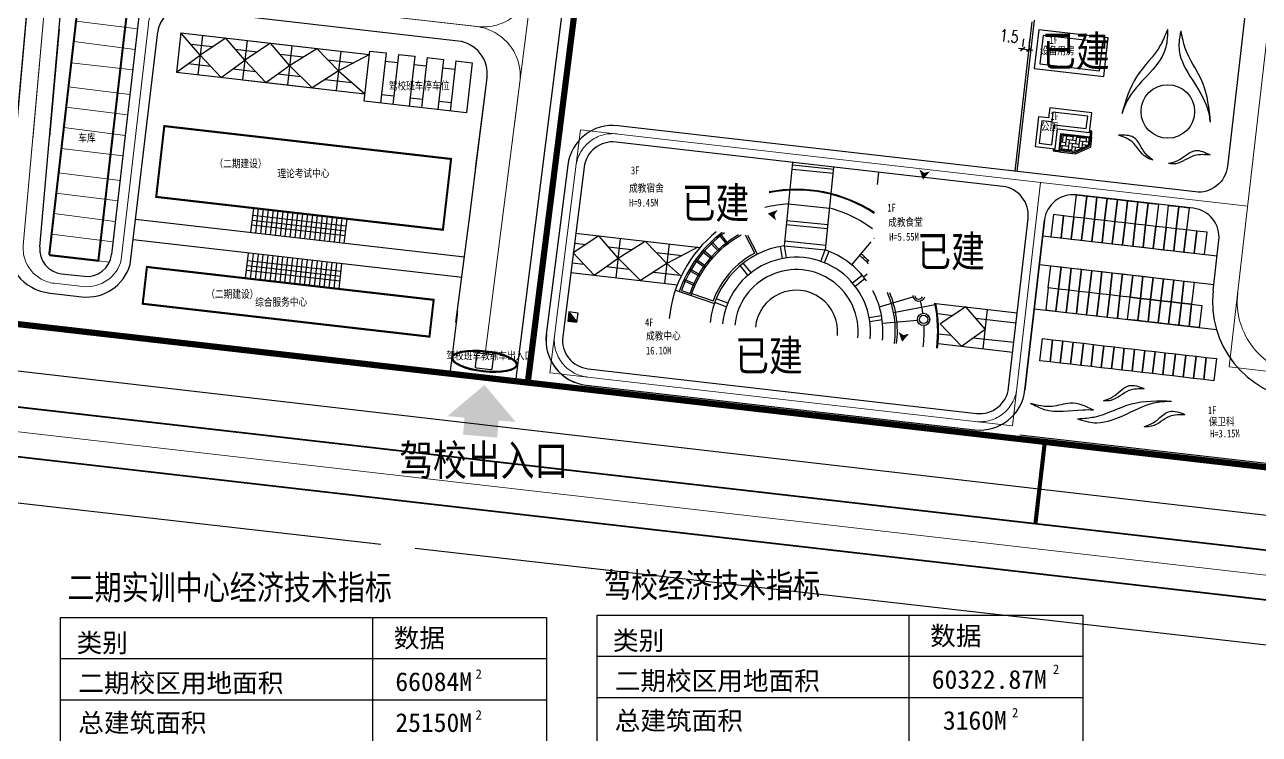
# Model space of a CAD drawing. Extents: x 34159 to 76259, y 14444 to 30378.
# Drawn here: x 34682.9 to 34982.3, y 14943.3 to 15115.5 of the extents above; entities that cross this region are included whole.
import ezdxf

# ---------------------------------------------------------------- set-up
doc = ezdxf.new("R2010")
doc.units = 0
doc.header["$LTSCALE"] = 1000
doc.header["$MEASUREMENT"] = 0
for name, pattern in [('ACAD_ISO05W100', [34, 24, -3, 0.5, -3, 0.5, -3]), ('DASHDOT2', [0.5, 0.25, -0.125, 0, -0.125]), ('DIVIDE', [1.25, 0.5, -0.25, 0, -0.25, 0, -0.25]), ('X5', [3, 2, -1])]:
    doc.linetypes.add(name, pattern=pattern)
for name, color, linetype in [('0-pav', 171, 'Continuous'), ('0-场地', 5, 'Continuous'), ('003规划景观', 90, 'Continuous'), ('DLSS', 8, 'Continuous'), ('JZ', 2, 'Continuous'), ('PUB_DIM', 3, 'Continuous'), ('PUB_TEXT', 7, 'Continuous'), ('WALL', 2, 'Continuous'), ('停车位', 8, 'Continuous'), ('台阶', 33, 'Continuous'), ('广场', 7, 'Continuous'), ('用地红线', 1, 'DIVIDE'), ('看线', 92, 'Continuous'), ('车行道', 5, 'Continuous'), ('铺地', 25, 'Continuous')]:
    doc.layers.add(name, color=color, linetype=linetype)
doc.layers.add('道路红线', color=1, linetype='Continuous', lineweight=0)
doc.styles.add('_TCH_DIM_T3', font='simplex_.ttf', dxfattribs={"width": 0.705882, "bigfont": 'GBCBIG'})
doc.styles.add('_TEL_DIM', font='simhei.ttf', dxfattribs={"width": 0.8, "height": 3.5})
doc.styles.add('HT', font='simhei.ttf', dxfattribs={"width": 0.8})
doc.styles.add('宋体', font='')
doc.styles.get('宋体').set_extended_font_data('SimSun')
doc.dimstyles.new('_TCH_ARCH_M_M&&1', dxfattribs={"dimtxt": 2.975, "dimasz": 1, "dimexe": 2.5, "dimexo": 3, "dimgap": 1.2625, "dimtad": 1, "dimdec": 1, "dimzin": 0, "dimdsep": 46, "dimtxsty": '_TCH_DIM_T3', "dimblk": 'ARCHTICK', "dimcen": 0.09, "dimclrt": 7, "dimazin": 2, "dimtfac": 1, "dimtdec": 1, "dimtix": 1, "dimtmove": 2, "dimatfit": 3, "dimfxl": 1, "dimtolj": 1, "dimtzin": 0, "dimarcsym": 0})

# ---------------------------------------------------------------- blocks, each defined once
blk = doc.blocks.new('SEERRR')
at = {"layer": 'JZ'}
for p, q in [((4674631, -5888671), (4664341, -5888671)), ((4664341, -5888671), (4664341, -5891101)), ((4674631, -5893531), (4674631, -5888671)), ((4664341, -5891101), (4661911, -5891101)), ((4661911, -5891101), (4661911, -5898391)), ((4666771, -5898391), (4666771, -5893531)), ((4666771, -5893531), (4674631, -5893531)), ((4661911, -5898391), (4666771, -5898391))]:
    blk.add_line(p, q, dxfattribs=at)
at = {"layer": 'JZ', "linetype": 'Continuous'}
blk.add_line((4666771, -5894731), (4666777, -5894731), dxfattribs=at)
at = {"layer": 'JZ', "flags": 128}
blk.add_lwpolyline([(4673731, -5889571), (4665241, -5889571), (4665241, -5892001), (4662811, -5892001), (4662811, -5897491), (4665871, -5897491), (4665871, -5892631), (4673731, -5892631)], close=True, dxfattribs=at)
for points in [[(4666371, -5898391), (4666371, -5898891), (4667971, -5898891), (4667971, -5894731), (4675131, -5894731), (4675131, -5893131), (4674631, -5893131)], [(4666571, -5898391), (4666571, -5898691), (4667771, -5898691), (4667771, -5894531), (4674931, -5894531), (4674931, -5893331), (4674631, -5893331)]]:
    blk.add_lwpolyline(points, dxfattribs=at)
at = {"layer": '台阶', "linetype": 'Continuous', "ltscale": 5}
for p, q in [((4675231, -5893631), (4675131, -5893631)), ((4675231, -5893831), (4675131, -5893831)), ((4666871, -5898991), (4666871, -5898891)), ((4667071, -5898991), (4667071, -5898891))]:
    blk.add_line(p, q, dxfattribs=at)
at = {"layer": '铺地', "linetype": 'Continuous', "ltscale": 5}
for p, q in [((4666777, -5894210), (4666771, -5894210)), ((4668403, -5896648), (4668403, -5894731)), ((4670841, -5895023), (4668403, -5895023)), ((4669215, -5897461), (4669215, -5895023)), ((4670028, -5895023), (4670028, -5894731)), ((4670841, -5895835), (4670841, -5894731)), ((4671654, -5896648), (4671654, -5894731)), ((4674092, -5895023), (4671654, -5895023)), ((4672467, -5897461), (4672467, -5895023)), ((4673279, -5895023), (4673279, -5894731)), ((4674092, -5895835), (4674092, -5894731)), ((4666777, -5897461), (4666771, -5897461)), ((4668403, -5895835), (4667971, -5895835)), ((4669215, -5896648), (4667971, -5896648)), ((4670028, -5897461), (4667971, -5897461)), ((4668403, -5898391), (4668403, -5897461)), ((4670841, -5898274), (4668403, -5898274)), ((4671654, -5895835), (4669215, -5895835)), ((4669215, -5898391), (4669215, -5898274)), ((4670028, -5898274), (4670028, -5895835)), ((4672467, -5896648), (4670028, -5896648)), ((4670841, -5898391), (4670841, -5896648)), ((4673242, -5897461), (4670841, -5897461)), ((4671631, -5898391), (4674631, -5896659)), ((4671654, -5898378), (4671654, -5897461)), ((4671835, -5898274), (4671654, -5898274)), ((4671711, -5898691), (4674931, -5896833)), ((4671792, -5898991), (4675231, -5897006)), ((4674631, -5895835), (4672467, -5895835)), ((4673279, -5897440), (4673279, -5895835)), ((4674631, -5896648), (4673279, -5896648)), ((4674092, -5896970), (4674092, -5896648))]:
    blk.add_line(p, q, dxfattribs=at)
at = {"layer": '铺地', "linetype": 'Continuous'}
for p, q in [((4674631, -5894731), (4674631, -5896659)), ((4674931, -5894731), (4674931, -5896833)), ((4675231, -5894531), (4675231, -5893631)), ((4675231, -5894531), (4675231, -5897006)), ((4667971, -5898391), (4671631, -5898391)), ((4667971, -5898691), (4671711, -5898691)), ((4667771, -5898991), (4666871, -5898991)), ((4667771, -5898991), (4671792, -5898991))]:
    blk.add_line(p, q, dxfattribs=at)
blk = doc.blocks.new('_ArchTick')
at = {"color": 0, "linetype": 'ByBlock', "const_width": 0.4}
blk.add_lwpolyline([(-0.5, -0.5), (0.5, 0.5)], dxfattribs=at)
blk = doc.blocks.new('*D82')
at = {"layer": 'Defpoints', "color": 0, "linetype": 'Continuous', "transparency": 16777216}
for p in [(34926.38, 15109.47), (34924.62, 15107.29), (34926.11, 15107.12)]:
    blk.add_point(p, dxfattribs=at)
at = {"layer": 'PUB_DIM', "color": 0, "linetype": 'Continuous', "lineweight": -2, "transparency": 16777216}
for p, q in [((34924.89, 15109.64), (34923.89, 15109.76)), ((34924.89, 15109.64), (34926.38, 15109.47)), ((34924.96, 15110.27), (34925.17, 15112.13)), ((34926.38, 15109.47), (34927.37, 15109.36)), ((34926.45, 15110.1), (34926.66, 15111.96))]:
    blk.add_line(p, q, dxfattribs=at)
for p, rotation in [((34924.89, 15109.64), 353.4511614954993), ((34926.38, 15109.47), 173.4511614954993)]:
    blk.add_blockref('_ArchTick', p, dxfattribs=dict(at, rotation=rotation))
at = {"layer": 'PUB_DIM', "color": 7, "linetype": 'Continuous', "transparency": 16777216, "insert": (34921.63, 15112.79), "char_height": 2.975, "attachment_point": 5, "rotation": 353.4512, "style": '_TCH_DIM_T3'}
blk.add_mtext('\\A1;1.5', dxfattribs=at)
blk = doc.blocks.new('无色的')
at = {"color": 6, "elevation": 1400702}
blk.add_lwpolyline([(4078173, -5527631), (4086915, -5528636, -0.4142136), (4087443, -5529301), (4086529, -5537249, -0.4142136), (4085864, -5537776), (4077122, -5536771, -0.4142136), (4076594, -5536106), (4077508, -5528159, -0.4142136)], format="xyb", close=True, dxfattribs=at)
at = {"color": 2}
blk.add_ellipse((4082018, -5532704, 1400702), major_axis=(-19869, 2284), ratio=0.325, dxfattribs=at)
blk.add_open_spline([(4062745, -5530488, 1400702), (4062740, -5530532, 1400702), (4062737, -5530576, 1400702), (4062735, -5530665, 1400702), (4062735, -5530710, 1400702), (4062741, -5530800, 1400702), (4062746, -5530846, 1400702), (4062759, -5530939, 1400702), (4062768, -5530987, 1400702), (4062790, -5531083, 1400702), (4062803, -5531131, 1400702), (4062833, -5531230, 1400702), (4062851, -5531280, 1400702), (4062891, -5531382, 1400702), (4062913, -5531434, 1400702), (4062963, -5531539, 1400702), (4062990, -5531592, 1400702), (4063050, -5531700, 1400702), (4063082, -5531754, 1400702), (4063152, -5531865, 1400702), (4063189, -5531921, 1400702), (4063269, -5532033, 1400702), (4063312, -5532090, 1400702), (4063403, -5532205, 1400702), (4063451, -5532263, 1400702), (4063552, -5532379, 1400702), (4063605, -5532438, 1400702), (4063717, -5532556, 1400702), (4063776, -5532615, 1400702), (4063926, -5532761, 1400702), (4064020, -5532847, 1400702), (4064219, -5533022, 1400702), (4064324, -5533109, 1400702), (4064544, -5533285, 1400702), (4064660, -5533372, 1400702), (4064902, -5533548, 1400702), (4065028, -5533636, 1400702), (4065290, -5533811, 1400702), (4065426, -5533899, 1400702), (4065709, -5534074, 1400702), (4065855, -5534161, 1400702), (4066157, -5534334, 1400702), (4066313, -5534420, 1400702), (4066694, -5534624, 1400702), (4066924, -5534742, 1400702), (4067400, -5534974, 1400702), (4067646, -5535089, 1400702), (4068155, -5535316, 1400702), (4068418, -5535428, 1400702), (4068957, -5535649, 1400702), (4069235, -5535758, 1400702), (4069804, -5535972, 1400702), (4070095, -5536077, 1400702), (4070691, -5536283, 1400702), (4070995, -5536384, 1400702), (4071616, -5536581, 1400702), (4071932, -5536678, 1400702), (4072576, -5536866, 1400702), (4072903, -5536958, 1400702), (4073568, -5537136, 1400702), (4073905, -5537222, 1400702), (4074587, -5537390, 1400702), (4074933, -5537471, 1400702), (4075632, -5537627, 1400702), (4075985, -5537702, 1400702), (4076698, -5537847, 1400702), (4077057, -5537916, 1400702), (4077782, -5538049, 1400702), (4078146, -5538112, 1400702), (4078879, -5538232, 1400702), (4079248, -5538288, 1400702), (4079988, -5538395, 1400702), (4080359, -5538445, 1400702), (4081103, -5538538, 1400702), (4081476, -5538581, 1400702), (4082222, -5538661, 1400702), (4082595, -5538697, 1400702), (4083340, -5538762, 1400702), (4083712, -5538792, 1400702), (4084453, -5538843, 1400702), (4084823, -5538865, 1400702), (4085559, -5538902, 1400702), (4085925, -5538916, 1400702), (4086653, -5538939, 1400702), (4087015, -5538946, 1400702), (4087732, -5538954, 1400702), (4088088, -5538954, 1400702), (4088792, -5538948, 1400702), (4089141, -5538940, 1400702), (4089830, -5538919, 1400702), (4090170, -5538905, 1400702), (4090842, -5538869, 1400702), (4091173, -5538848, 1400702), (4091824, -5538798, 1400702), (4092144, -5538769, 1400702), (4092774, -5538705, 1400702), (4093083, -5538669, 1400702), (4093688, -5538592, 1400702), (4093984, -5538549, 1400702), (4094562, -5538458, 1400702), (4094845, -5538409, 1400702), (4095395, -5538304, 1400702), (4095662, -5538249, 1400702), (4096182, -5538132, 1400702), (4096434, -5538071, 1400702), (4096921, -5537942, 1400702), (4097157, -5537874, 1400702), (4097609, -5537734, 1400702), (4097827, -5537661, 1400702), (4098244, -5537511, 1400702), (4098443, -5537433, 1400702), (4098783, -5537289, 1400702), (4098928, -5537225, 1400702), (4099204, -5537092, 1400702), (4099336, -5537025, 1400702), (4099586, -5536888, 1400702), (4099705, -5536819, 1400702), (4099930, -5536679, 1400702), (4100036, -5536608, 1400702), (4100213, -5536480, 1400702), (4100287, -5536423, 1400702), (4100427, -5536309, 1400702), (4100492, -5536252, 1400702), (4100616, -5536138, 1400702), (4100673, -5536081, 1400702), (4100779, -5535966, 1400702), (4100829, -5535909, 1400702), (4100910, -5535807, 1400702), (4100944, -5535761, 1400702), (4101007, -5535670, 1400702), (4101036, -5535625, 1400702), (4101089, -5535535, 1400702), (4101113, -5535490, 1400702), (4101156, -5535401, 1400702), (4101176, -5535356, 1400702), (4101210, -5535268, 1400702), (4101225, -5535224, 1400702), (4101251, -5535136, 1400702), (4101262, -5535092, 1400702), (4101280, -5535004, 1400702), (4101287, -5534960, 1400702), (4101297, -5534871, 1400702), (4101300, -5534827, 1400702), (4101302, -5534737, 1400702), (4101301, -5534692, 1400702), (4101295, -5534600, 1400702), (4101290, -5534553, 1400702), (4101276, -5534459, 1400702), (4101267, -5534412, 1400702), (4101245, -5534315, 1400702), (4101231, -5534265, 1400702), (4101199, -5534165, 1400702), (4101181, -5534115, 1400702), (4101140, -5534011, 1400702), (4101117, -5533959, 1400702), (4101066, -5533853, 1400702), (4101038, -5533799, 1400702), (4100977, -5533690, 1400702), (4100944, -5533635, 1400702), (4100872, -5533523, 1400702), (4100834, -5533467, 1400702), (4100752, -5533353, 1400702), (4100708, -5533295, 1400702), (4100615, -5533179, 1400702), (4100566, -5533121, 1400702), (4100462, -5533003, 1400702), (4100408, -5532944, 1400702), (4100293, -5532825, 1400702), (4100233, -5532765, 1400702), (4100080, -5532618, 1400702), (4099985, -5532531, 1400702), (4099782, -5532355, 1400702), (4099675, -5532267, 1400702), (4099450, -5532091, 1400702), (4099332, -5532002, 1400702), (4099087, -5531825, 1400702), (4098958, -5531737, 1400702), (4098692, -5531561, 1400702), (4098553, -5531473, 1400702), (4098266, -5531297, 1400702), (4098118, -5531209, 1400702), (4097811, -5531035, 1400702), (4097653, -5530948, 1400702), (4097267, -5530744, 1400702), (4097034, -5530626, 1400702), (4096552, -5530393, 1400702), (4096303, -5530278, 1400702), (4095788, -5530051, 1400702), (4095522, -5529939, 1400702), (4094977, -5529718, 1400702), (4094696, -5529609, 1400702), (4094121, -5529395, 1400702), (4093827, -5529290, 1400702), (4093225, -5529084, 1400702), (4092918, -5528983, 1400702), (4092291, -5528786, 1400702), (4091972, -5528690, 1400702), (4091323, -5528502, 1400702), (4090993, -5528411, 1400702), (4090323, -5528234, 1400702), (4089983, -5528148, 1400702), (4089295, -5527981, 1400702), (4088946, -5527900, 1400702), (4088242, -5527745, 1400702), (4087886, -5527671, 1400702), (4087169, -5527527, 1400702), (4086807, -5527459, 1400702), (4086078, -5527328, 1400702), (4085711, -5527265, 1400702), (4084973, -5527147, 1400702), (4084603, -5527091, 1400702), (4083859, -5526987, 1400702), (4083486, -5526938, 1400702), (4082738, -5526846, 1400702), (4082364, -5526804, 1400702), (4081615, -5526727, 1400702), (4081240, -5526692, 1400702), (4080493, -5526629, 1400702), (4080119, -5526601, 1400702), (4079375, -5526552, 1400702), (4079005, -5526531, 1400702), (4078267, -5526497, 1400702), (4077900, -5526483, 1400702), (4077171, -5526464, 1400702), (4076809, -5526458, 1400702), (4076091, -5526453, 1400702), (4075735, -5526454, 1400702), (4075030, -5526464, 1400702), (4074682, -5526472, 1400702), (4073994, -5526497, 1400702), (4073654, -5526513, 1400702), (4072983, -5526552, 1400702), (4072653, -5526575, 1400702), (4072004, -5526628, 1400702), (4071684, -5526658, 1400702), (4071057, -5526726, 1400702), (4070750, -5526763, 1400702), (4070148, -5526844, 1400702), (4069854, -5526888, 1400702), (4069279, -5526983, 1400702), (4068999, -5527034, 1400702), (4068454, -5527142, 1400702), (4068188, -5527199, 1400702), (4067674, -5527319, 1400702), (4067425, -5527382, 1400702), (4066944, -5527514, 1400702), (4066712, -5527583, 1400702), (4066266, -5527727, 1400702), (4066051, -5527801, 1400702), (4065676, -5527942, 1400702), (4065513, -5528008, 1400702), (4065199, -5528142, 1400702), (4065048, -5528211, 1400702), (4064762, -5528351, 1400702), (4064625, -5528422, 1400702), (4064388, -5528555, 1400702), (4064285, -5528617, 1400702), (4064089, -5528741, 1400702), (4063996, -5528804, 1400702), (4063820, -5528930, 1400702), (4063738, -5528994, 1400702), (4063583, -5529121, 1400702), (4063511, -5529185, 1400702), (4063391, -5529300, 1400702), (4063341, -5529351, 1400702), (4063248, -5529452, 1400702), (4063205, -5529503, 1400702), (4063124, -5529603, 1400702), (4063087, -5529654, 1400702), (4063019, -5529753, 1400702), (4062988, -5529803, 1400702), (4062932, -5529902, 1400702), (4062907, -5529951, 1400702), (4062866, -5530041, 1400702), (4062849, -5530081, 1400702), (4062819, -5530162, 1400702), (4062806, -5530202, 1400702), (4062783, -5530283, 1400702), (4062773, -5530323, 1400702), (4062757, -5530404, 1400702), (4062751, -5530444, 1400702), (4062746, -5530486, 1400702), (4062745, -5530487, 1400702), (4062745, -5530488, 1400702)], degree=3, knots=[0, 0, 0, 0, 0.0284687, 0.0284687, 0.0569374, 0.0569374, 0.0854061, 0.0854061, 0.1138748, 0.1138748, 0.1423435, 0.1423435, 0.1708122, 0.1708122, 0.1992809, 0.1992809, 0.2277496, 0.2277496, 0.2562183, 0.2562183, 0.284687, 0.284687, 0.3131557, 0.3131557, 0.3416244, 0.3416244, 0.3700931, 0.3700931, 0.3985618, 0.3985618, 0.4398169, 0.4398169, 0.481072, 0.481072, 0.5223271, 0.5223271, 0.5635822, 0.5635822, 0.6048373, 0.6048373, 0.6460923, 0.6460923, 0.6873474, 0.6873474, 0.7441643, 0.7441643, 0.8009812, 0.8009812, 0.8577981, 0.8577981, 0.914615, 0.914615, 0.9714319, 0.9714319, 1.0282488, 1.0282488, 1.0850657, 1.0850657, 1.1418826, 1.1418826, 1.1986995, 1.1986995, 1.2555164, 1.2555164, 1.3123333, 1.3123333, 1.3691502, 1.3691502, 1.4259671, 1.4259671, 1.482784, 1.482784, 1.5396009, 1.5396009, 1.5964178, 1.5964178, 1.6532347, 1.6532347, 1.7100516, 1.7100516, 1.7668685, 1.7668685, 1.8236854, 1.8236854, 1.8805023, 1.8805023, 1.9373192, 1.9373192, 1.9941361, 1.9941361, 2.050953, 2.050953, 2.1077699, 2.1077699, 2.1645869, 2.1645869, 2.2214038, 2.2214038, 2.2782207, 2.2782207, 2.3350376, 2.3350376, 2.3918545, 2.3918545, 2.4486714, 2.4486714, 2.5054883, 2.5054883, 2.5623052, 2.5623052, 2.6191221, 2.6191221, 2.6641822, 2.6641822, 2.7092423, 2.7092423, 2.7543025, 2.7543025, 2.7993626, 2.7993626, 2.8348755, 2.8348755, 2.8703884, 2.8703884, 2.9059013, 2.9059013, 2.9414143, 2.9414143, 2.9701385, 2.9701385, 2.9988628, 2.9988628, 3.027587, 3.027587, 3.0563113, 3.0563113, 3.0850355, 3.0850355, 3.1137598, 3.1137598, 3.142484, 3.142484, 3.1712083, 3.1712083, 3.1999325, 3.1999325, 3.2286568, 3.2286568, 3.257381, 3.257381, 3.2861053, 3.2861053, 3.3148295, 3.3148295, 3.3435538, 3.3435538, 3.372278, 3.372278, 3.4010023, 3.4010023, 3.4297265, 3.4297265, 3.4584508, 3.4584508, 3.487175, 3.487175, 3.5158993, 3.5158993, 3.5446235, 3.5446235, 3.5861343, 3.5861343, 3.6276451, 3.6276451, 3.6691559, 3.6691559, 3.7106666, 3.7106666, 3.7521774, 3.7521774, 3.7936882, 3.7936882, 3.835199, 3.835199, 3.8922558, 3.8922558, 3.9493127, 3.9493127, 4.0063696, 4.0063696, 4.0634265, 4.0634265, 4.1204833, 4.1204833, 4.1775402, 4.1775402, 4.2345971, 4.2345971, 4.2916539, 4.2916539, 4.3487108, 4.3487108, 4.4057677, 4.4057677, 4.4628246, 4.4628246, 4.5198814, 4.5198814, 4.5769383, 4.5769383, 4.6339952, 4.6339952, 4.691052, 4.691052, 4.7481089, 4.7481089, 4.8051658, 4.8051658, 4.8622227, 4.8622227, 4.9192795, 4.9192795, 4.9763364, 4.9763364, 5.0333933, 5.0333933, 5.0904501, 5.0904501, 5.147507, 5.147507, 5.2045639, 5.2045639, 5.2616208, 5.2616208, 5.3186776, 5.3186776, 5.3757345, 5.3757345, 5.4327914, 5.4327914, 5.4898482, 5.4898482, 5.5469051, 5.5469051, 5.603962, 5.603962, 5.6610188, 5.6610188, 5.7180757, 5.7180757, 5.7655505, 5.7655505, 5.8130252, 5.8130252, 5.8605, 5.8605, 5.9002693, 5.9002693, 5.9400387, 5.9400387, 5.979808, 5.979808, 6.0195774, 6.0195774, 6.0511154, 6.0511154, 6.0826534, 6.0826534, 6.1141915, 6.1141915, 6.1457295, 6.1457295, 6.1772675, 6.1772675, 6.2035602, 6.2035602, 6.2298529, 6.2298529, 6.2561456, 6.2561456, 6.2824384, 6.2824384, 6.2831853, 6.2831853, 6.2831853, 6.2831853], dxfattribs=at)
blk = doc.blocks.new('we32')
at = {"layer": '广场', "color": 4, "ltscale": 10}
for p, q in [((36543.21, 15061.89), (36545.28, 15082.12)), ((36553.16, 15060.88), (36555.21, 15080.98)), ((36554.19, 15070.93), (36544.24, 15071.94)), ((36553.78, 15066.95), (36543.83, 15067.96)), ((36553.68, 15065.95), (36543.73, 15066.97)), ((36536.05, 15060.09), (36533.75, 15064.42)), ((36536.73, 15059.87), (36534.35, 15064.36)), ((36542.76, 15058.77), (36542.28, 15061.74)), ((36543.21, 15061.89), (36553.16, 15060.88)), ((36543.74, 15058.93), (36543.26, 15061.9)), ((36553.27, 15061.97), (36543.33, 15062.99)), ((36559.56, 15057.23), (36564.23, 15062.83)), ((36552.05, 15058.09), (36553.12, 15060.9)), ((36534.37, 15054.72), (36532.47, 15057.05)), ((36535.14, 15055.35), (36533.24, 15057.69)), ((36559.75, 15052.85), (36562.08, 15054.75)), ((36560.38, 15052.07), (36562.71, 15053.97)), ((36516.79, 15051.12), (36526.25, 15047.89)), ((36520.73, 15050.3), (36525.94, 15048.52)), ((36566.25, 15047.09), (36574.39, 15049.52)), ((36529.12, 15047.02), (36526.31, 15048.09)), ((36529.48, 15047.95), (36526.67, 15049.02)), ((36569.68, 15045.67), (36579.79, 15047.63)), ((36563.8, 15044.46), (36566.77, 15044.94)), ((36563.96, 15043.47), (36566.93, 15043.95)), ((36567.03, 15043.06), (36575.49, 15043.86))]:
    blk.add_line(p, q, dxfattribs=at)
at = {"layer": '广场', "ltscale": 10}
for p, q in [((36527.35, 15064.5), (36529.23, 15062.15)), ((36527.66, 15064.75), (36529.54, 15062.41)), ((36525.23, 15062.63), (36527.32, 15060.47)), ((36525.52, 15062.9), (36527.61, 15060.75)), ((36521.8, 15058.66), (36524.25, 15056.93)), ((36523.3, 15060.56), (36525.58, 15058.62)), ((36523.56, 15060.87), (36525.84, 15058.92)), ((36521.57, 15058.33), (36524.02, 15056.61))]:
    blk.add_line(p, q, dxfattribs=at)
at = {"layer": '广场', "color": 4, "ltscale": 10}
for points in [[(36528.1, 15065.07, 0.150329), (36517.73, 15050.8), (36520.57, 15049.83, -0.18267), (36532.74, 15064.54, -0.18267)], [(36528.68, 15065.01, 0.150546), (36518.24, 15051.05), (36520.33, 15050.33, -0.173839), (36532.07, 15064.62, -0.173839)]]:
    blk.add_lwpolyline(points, format="xyb", dxfattribs=at)
for radius, start, end in [(34.29, 56.5665, 101.0783), (34.49, 56.7348, 100.9728), (31, 93.4627, 104.2049), (31, 53.4352, 74.8991), (31, 128.8418, 174.1809), (21, 97.955, 174.1809), (21.5, 117.9299, 159.7901), (18, 354.1809, 174.1809), (21, 35.8514, 70.4067), (24, 43.1996, 50.2138), (24.5, 44.1824, 50.2138), (15, 354.1809, 174.1809), (10, 354.1809, 174.1809), (21, 354.1809, 27.8573), (24, 353.0361, 23.0829), (24.5, 353.0446, 22.42)]:
    blk.add_arc((36546.12, 15041.09), radius, start, end, dxfattribs=at)

msp = doc.modelspace()

# ---------------------------------------------------------------- hatches: boundary and pattern name
at = {"layer": 'PUB_DIM'}
for points in [[(34901.02, 15079.57), (34899.86, 15080.41), (34900.72, 15077.96), (34902.41, 15079.93)], [(34864.69, 15069.41), (34865.51, 15070.59), (34863.08, 15069.69), (34865.08, 15068.03)], [(34895.97, 15040.17), (34894.8, 15041.01), (34895.66, 15038.56), (34897.36, 15040.53)]]:
    msp.add_hatch(color=256, dxfattribs=at).paths.add_polyline_path(points)
at = {"layer": 'PUB_TEXT'}
msp.add_hatch(color=1, dxfattribs=at).paths.add_polyline_path([(34801.94, 15019.11), (34794.37, 15028.09), (34785.38, 15020.52), (34789.52, 15020.16), (34789.17, 15016.03), (34797.45, 15015.32), (34797.8, 15019.46)])
at = {"layer": '看线'}
msp.add_hatch(color=256, dxfattribs=at).paths.add_polyline_path([(34814.55, 15043.6), (34816.78, 15043.3), (34814.85, 15045.83)])

# ---------------------------------------------------------------- linework, layer by layer
at = {"color": 0, "linetype": 'Continuous'}
for p, q in [((34927.15, 15116.23), (34922.99, 15079.97)), ((34927.71, 15116.67), (34923.49, 15079.91))]:
    msp.add_line(p, q, dxfattribs=at)
at = {"color": 253}
msp.add_line((34889.71, 15076.74), (34890.05, 15079.72), dxfattribs=at)
for p, q in [((34767.18, 14971.69), (34767.18, 14871.69)), ((34897.28, 14972.23), (34897.28, 14892.23)), ((34691.56, 14961.69), (34809.38, 14961.69)), ((34821.66, 14962.23), (34939.48, 14962.23)), ((34691.56, 14951.69), (34809.38, 14951.69)), ((34821.66, 14952.23), (34939.48, 14952.23))]:
    msp.add_line(p, q)
for points in [[(34691.56, 14971.69), (34809.38, 14971.69), (34809.38, 14861.69), (34691.56, 14861.69)], [(34821.66, 14972.23), (34939.48, 14972.23), (34939.48, 14882.23), (34821.66, 14882.23)]]:
    msp.add_lwpolyline(points, close=True)
at = {"layer": '0-pav', "linetype": 'Continuous'}
for p, q in [((34737.72, 15065.06), (34738.4, 15071.02)), ((34738.91, 15064.93), (34739.59, 15070.89)), ((34740.1, 15064.79), (34740.78, 15070.75)), ((34741.29, 15064.65), (34741.98, 15070.61)), ((34742.48, 15064.52), (34743.17, 15070.48)), ((34760.71, 15065.44), (34738.06, 15068.04)), ((34760.85, 15066.64), (34738.19, 15069.24)), ((34743.68, 15064.38), (34744.36, 15070.34)), ((34744.87, 15064.24), (34745.55, 15070.2)), ((34746.06, 15064.11), (34746.74, 15070.07)), ((34747.25, 15063.97), (34747.94, 15069.93)), ((34748.44, 15063.83), (34749.13, 15069.79)), ((34749.64, 15063.69), (34750.32, 15069.66)), ((34750.83, 15063.56), (34751.51, 15069.52)), ((34752.02, 15063.42), (34752.71, 15069.38)), ((34753.21, 15063.28), (34753.9, 15069.24)), ((34754.41, 15063.15), (34755.09, 15069.11)), ((34755.6, 15063.01), (34756.28, 15068.97)), ((34755.6, 15063.01), (34756.28, 15068.97)), ((34756.79, 15062.87), (34757.47, 15068.83)), ((34756.79, 15062.87), (34757.47, 15068.83)), ((34757.98, 15062.74), (34758.67, 15068.7)), ((34759.17, 15062.6), (34759.86, 15068.56)), ((34760.37, 15062.46), (34761.05, 15068.42)), ((34760.57, 15064.25), (34737.92, 15066.85)), ((34736.44, 15053.99), (34737.15, 15060.1)), ((34737.64, 15053.86), (34738.34, 15059.96)), ((34738.83, 15053.72), (34739.53, 15059.82)), ((34740.02, 15053.58), (34740.72, 15059.69)), ((34741.21, 15053.45), (34741.91, 15059.55)), ((34742.41, 15053.31), (34743.11, 15059.41)), ((34743.6, 15053.17), (34744.3, 15059.27)), ((34744.79, 15053.04), (34745.49, 15059.14)), ((34745.98, 15052.9), (34746.68, 15059)), ((34747.17, 15052.76), (34747.87, 15058.86)), ((34748.37, 15052.63), (34749.07, 15058.73)), ((34749.56, 15052.49), (34750.26, 15058.59)), ((34759.31, 15053.25), (34736.66, 15055.85)), ((34759.45, 15054.44), (34736.79, 15057.04)), ((34759.58, 15055.64), (34736.93, 15058.24)), ((34750.75, 15052.35), (34751.45, 15058.45)), ((34751.94, 15052.22), (34752.64, 15058.32)), ((34753.14, 15052.08), (34753.84, 15058.18)), ((34754.33, 15051.94), (34755.03, 15058.04)), ((34755.52, 15051.8), (34756.22, 15057.91)), ((34756.71, 15051.67), (34757.41, 15057.77)), ((34757.9, 15051.53), (34758.6, 15057.63)), ((34759.1, 15051.39), (34759.8, 15057.5))]:
    msp.add_line(p, q, dxfattribs=at)
at = {"layer": '0-场地'}
for p, q in [((34787.97, 15111.57), (34721.81, 15119.17)), ((34691.18, 15114.42), (34688.87, 15088.31)), ((34708.43, 15057.33), (34715.16, 15113.84)), ((34790.62, 15067.95), (34795, 15102.62)), ((34792.21, 15080.54), (34795, 15102.62)), ((34789.49, 15059.12), (34709.73, 15068.28)), ((34787.46, 15043.26), (34790.62, 15067.95)), ((34788.92, 15054.15), (34709.16, 15063.31)), ((34691.8, 15055.09), (34697.27, 15054.47))]:
    msp.add_line(p, q, dxfattribs=at)
for points in [[(34679.79, 15078.76), (34679.79, 15078.76), (34715.29, 15473.55), (34854.4, 15445.32)], [(34801.94, 15029), (34832.44, 15271.11)], [(34694.11, 15240.56), (34679.68, 15077.49)], [(34723.41, 15037.89), (34743.31, 15035.86)]]:
    msp.add_lwpolyline(points, dxfattribs=at)
for points in [[(34694.11, 15240.56), (34678.43, 15063.36, 0.406617), (34689.01, 15050.38), (34696.7, 15049.5, 0.367852), (34708.43, 15057.33)], [(34686.51, 15061.58), (34695.6, 15164.28, -0.425103), (34705.69, 15172.42), (34708.35, 15172.08, -0.410987), (34715.73, 15162.68), (34703.91, 15059.74)], [(34787.8, 15045.91, -0.021871), (34787.74, 15045.13), (34785.94, 15030.84)]]:
    msp.add_lwpolyline(points, format="xyb", dxfattribs=at)
for centre, radius, start, end in [((34721.12, 15113.21), 6, 83.4512, 173.4512), ((34787.06, 15103.62), 8, 352.8046, 83.4512), ((34781.69, 15069.07), 9, 352.6271, 352.8046), ((34692.48, 15061.05), 6, 174.9411, 263.4512), ((34697.95, 15060.43), 6, 263.4512, 353.4512)]:
    msp.add_arc(centre, radius, start, end, dxfattribs=at)
at = {"layer": '003规划景观', "linetype": 'Continuous'}
msp.add_circle((34960.1, 15094.48), 6.5, dxfattribs=at)
for points, knots in [([(34959.99, 15114.35), (34960.03, 15112.21), (34959.34, 15105.61), (34951.41, 15100.93), (34949.31, 15094.92), (34948.94, 15093.87)], [2.369562, 2.369562, 2.369562, 2.369562, 9.070611, 34.497549, 39.912203, 39.912203, 39.912203, 39.912203]), ([(34959.99, 15114.35), (34959.3, 15112.64), (34957.68, 15108.61), (34951.71, 15103.35), (34949.87, 15097.04), (34948.94, 15093.87)], [2.41485, 2.41485, 2.41485, 2.41485, 7.876807, 23.542802, 39.341423, 39.341423, 39.341423, 39.341423]), ([(34963.24, 15114.05), (34962.81, 15111.96), (34962.29, 15105.34), (34969.24, 15099.29), (34970.21, 15093.01), (34970.38, 15091.9)], [2.369562, 2.369562, 2.369562, 2.369562, 9.070611, 34.497549, 39.912203, 39.912203, 39.912203, 39.912203]), ([(34963.24, 15114.05), (34963.61, 15112.24), (34964.46, 15107.98), (34969.38, 15101.73), (34970.04, 15095.19), (34970.38, 15091.9)], [2.41485, 2.41485, 2.41485, 2.41485, 7.876807, 23.542802, 39.341423, 39.341423, 39.341423, 39.341423]), ([(34956.48, 15082.67), (34955.85, 15083.15), (34953.92, 15084.61), (34952.63, 15088.81), (34949.49, 15088.74), (34948.13, 15088.71)], [0, 0, 0, 0, 2.390706, 7.253079, 10.977382, 10.977382, 10.977382, 10.977382]), ([(34956.48, 15082.67), (34955.88, 15082.88), (34953.68, 15083.64), (34952.15, 15087.35), (34949.33, 15088.3), (34948.13, 15088.71)], [0, 0, 0, 0, 1.89321, 6.832252, 10.522272, 10.522272, 10.522272, 10.522272]), ([(34960.24, 15081.89), (34961.02, 15082.07), (34963.38, 15082.6), (34966.29, 15085.9), (34969.12, 15084.54), (34970.34, 15083.95)], [0, 0, 0, 0, 2.390706, 7.253079, 10.977382, 10.977382, 10.977382, 10.977382]), ([(34960.24, 15081.89), (34960.88, 15081.83), (34963.2, 15081.62), (34966.13, 15084.37), (34969.08, 15084.07), (34970.34, 15083.95)], [0, 0, 0, 0, 1.89321, 6.832252, 10.522272, 10.522272, 10.522272, 10.522272]), ([(34944.49, 15024.28), (34945.24, 15024.53), (34947.55, 15025.27), (34950.16, 15028.81), (34953.1, 15027.7), (34954.37, 15027.21)], [0, 0, 0, 0, 2.390706, 7.253079, 10.977382, 10.977382, 10.977382, 10.977382]), ([(34944.49, 15024.28), (34945.13, 15024.28), (34947.46, 15024.27), (34950.13, 15027.26), (34953.1, 15027.23), (34954.37, 15027.21)], [0, 0, 0, 0, 1.89321, 6.832252, 10.522272, 10.522272, 10.522272, 10.522272]), ([(34926.76, 15023.67), (34928.53, 15023.22), (34931.76, 15022.41), (34936.92, 15024.46), (34940.19, 15022.95), (34942.05, 15022.09)], [0, 0, 0, 0, 5.341107, 9.775323, 15.640542, 15.640542, 15.640542, 15.640542]), ([(34926.76, 15023.67), (34927.88, 15023.09), (34931.79, 15021.03), (34937.25, 15022.13), (34941.2, 15022.1), (34942.05, 15022.09)], [0, 0, 0, 0, 3.719651, 13.045211, 15.608425, 15.608425, 15.608425, 15.608425]), ([(34938.16, 15019.88), (34939.99, 15020.02), (34944.32, 15020.33), (34951.15, 15024.42), (34957.72, 15024.26), (34961.02, 15024.18)], [2.41485, 2.41485, 2.41485, 2.41485, 7.876807, 23.542802, 39.341423, 39.341423, 39.341423, 39.341423]), ([(34938.16, 15019.88), (34940.17, 15019.2), (34946.67, 15017.85), (34953.55, 15023.98), (34959.91, 15024.15), (34961.02, 15024.18)], [2.369562, 2.369562, 2.369562, 2.369562, 9.070611, 34.497549, 39.912203, 39.912203, 39.912203, 39.912203]), ([(34954.35, 15018.02), (34955.1, 15018.26), (34957.41, 15019), (34960.02, 15022.54), (34962.95, 15021.43), (34964.23, 15020.95)], [0, 0, 0, 0, 2.390706, 7.253079, 10.977382, 10.977382, 10.977382, 10.977382]), ([(34954.35, 15018.02), (34954.99, 15018.02), (34957.31, 15018.01), (34959.99, 15021), (34962.96, 15020.96), (34964.23, 15020.95)], [0, 0, 0, 0, 1.89321, 6.832252, 10.522272, 10.522272, 10.522272, 10.522272])]:
    msp.add_open_spline(points, degree=3, knots=knots, dxfattribs=at)
at = {"layer": 'DLSS', "color": 8, "linetype": 'X5', "flags": 128}
for points in [[(34731.67, 15025.59), (34660.09, 15033.85)], [(35132.74, 14979.27), (34731.67, 15025.59)], [(34657.02, 15002.2), (34720.32, 14995.01)], [(34720.32, 14995.01), (34731.67, 14993.72)], [(34731.67, 14993.72), (34769.2, 14989.45)], [(34777.53, 14988.5), (35065.08, 14955.82)]]:
    msp.add_lwpolyline(points, dxfattribs=at)
at = {"layer": 'DLSS', "color": 8, "linetype": 'Continuous', "const_width": 0.4, "flags": 128}
for points in [[(34657, 15025.53), (34731.67, 15016.96)], [(34731.67, 15016.96), (35109.25, 14973.6)], [(34662.07, 15012.87), (34731.67, 15004.88)], [(34731.67, 15004.88), (35231.67, 14947.47)]]:
    msp.add_lwpolyline(points, dxfattribs=at)
at = {"layer": 'DLSS', "linetype": 'Continuous', "const_width": 0.4, "flags": 128}
for points in [[(34731.67, 15016.96), (35109.25, 14973.6)], [(34731.67, 15004.88), (35231.67, 14947.47)]]:
    msp.add_lwpolyline(points, dxfattribs=at)
at = {"layer": 'JZ', "const_width": 0.5}
for points in [[(34706.99, 15112.88), (34713.26, 15164.87), (34701.04, 15166.27), (34695.07, 15114.25)], [(34688.8, 15059.61), (34695.07, 15114.25)], [(34706.99, 15112.88), (34700.72, 15058.24), (34688.8, 15059.61)]]:
    msp.add_lwpolyline(points, dxfattribs=at)
for points in [[(34716.72, 15090.93), (34786.27, 15082.95), (34784.29, 15065.76), (34714.75, 15073.74)], [(34712.5, 15056.74), (34782.05, 15048.76), (34781.02, 15039.82), (34711.48, 15047.8)]]:
    msp.add_lwpolyline(points, close=True, dxfattribs=at)
at = {"layer": 'WALL', "ltscale": 10}
msp.add_lwpolyline([(34927.7, 15104.94), (34944.58, 15102.98), (34945.67, 15112.31), (34928.79, 15114.28)], close=True, dxfattribs=at)
at = {"layer": 'WALL', "color": 8, "ltscale": 10}
msp.add_lwpolyline([(34929.03, 15106), (34943.53, 15104.31), (34944.34, 15111.26), (34929.84, 15112.95)], close=True, dxfattribs=at)
at = {"layer": 'WALL', "const_width": 1}
msp.add_lwpolyline([(34927.99, 14994.41), (34930.27, 15014.27)], dxfattribs=at)
at = {"layer": '停车位', "color": 8}
for points in [[(34787.44, 15106.74), (34791.41, 15106.28), (34790.02, 15094.12), (34765.18, 15096.97), (34766.58, 15109.13)], [(34766.58, 15109.13), (34770.55, 15108.68)], [(34770.55, 15108.68), (34769.15, 15096.52)], [(34770.55, 15108.68), (34769.15, 15096.52)], [(34770.32, 15106.69), (34773.3, 15106.35)], [(34773.53, 15108.34), (34772.14, 15096.18)], [(34773.53, 15108.34), (34777.51, 15107.88)], [(34777.51, 15107.88), (34776.11, 15095.72)], [(34780.49, 15107.54), (34779.09, 15095.38)], [(34780.49, 15107.54), (34784.46, 15107.08)], [(34784.46, 15107.08), (34783.06, 15094.92)], [(34787.44, 15106.74), (34786.04, 15094.58)], [(34777.28, 15105.89), (34780.26, 15105.55)], [(34784.23, 15105.1), (34787.21, 15104.75)], [(34791.41, 15106.28), (34790.02, 15094.12)], [(34772.36, 15098.16), (34769.38, 15098.51)], [(34779.32, 15097.37), (34776.34, 15097.71)], [(34786.27, 15096.57), (34783.29, 15096.91)]]:
    msp.add_lwpolyline(points, dxfattribs=at)
for points in [[(34937.32, 15068.86), (34937.94, 15074.23), (34940.42, 15073.94), (34939.8, 15068.58)], [(34939.8, 15068.58), (34940.42, 15073.94), (34942.9, 15073.66), (34942.29, 15068.29)], [(34942.29, 15068.29), (34942.9, 15073.66), (34945.39, 15073.37), (34944.77, 15068.01)], [(34944.77, 15068.01), (34945.39, 15073.37), (34947.87, 15073.09), (34947.25, 15067.72)], [(34947.25, 15067.72), (34947.87, 15073.09), (34950.35, 15072.8), (34949.74, 15067.44)], [(34949.74, 15067.44), (34950.35, 15072.8), (34952.84, 15072.52), (34952.22, 15067.15)], [(34952.22, 15067.15), (34952.84, 15072.52), (34955.32, 15072.23), (34954.71, 15066.87)], [(34954.71, 15066.87), (34955.32, 15072.23), (34957.81, 15071.95), (34957.19, 15066.58)], [(34959.67, 15066.3), (34960.29, 15071.66), (34962.77, 15071.38), (34962.16, 15066.01)], [(34962.16, 15066.01), (34962.77, 15071.38), (34965.26, 15071.09), (34964.64, 15065.73)], [(34932.35, 15069.43), (34931.74, 15064.07), (34934.22, 15063.78), (34934.84, 15069.15)], [(34934.84, 15069.15), (34934.22, 15063.78), (34936.7, 15063.5), (34937.32, 15068.86)], [(34937.32, 15068.86), (34936.7, 15063.5), (34939.19, 15063.21), (34939.8, 15068.58)], [(34939.8, 15068.58), (34939.19, 15063.21), (34941.67, 15062.93), (34942.29, 15068.29)], [(34942.29, 15068.29), (34941.67, 15062.93), (34944.16, 15062.64), (34944.77, 15068.01)], [(34944.77, 15068.01), (34944.16, 15062.64), (34946.64, 15062.36), (34947.25, 15067.72)], [(34947.25, 15067.72), (34946.64, 15062.36), (34949.12, 15062.07), (34949.74, 15067.44)], [(34949.74, 15067.44), (34949.12, 15062.07), (34951.61, 15061.79), (34952.22, 15067.15)], [(34952.22, 15067.15), (34951.61, 15061.79), (34954.09, 15061.5), (34954.71, 15066.87)], [(34954.71, 15066.87), (34954.09, 15061.5), (34956.57, 15061.22), (34957.19, 15066.58)], [(34957.19, 15066.58), (34956.57, 15061.22), (34959.06, 15060.93), (34959.67, 15066.3)], [(34959.67, 15066.3), (34959.06, 15060.93), (34961.54, 15060.65), (34962.16, 15066.01)], [(34962.16, 15066.01), (34961.54, 15060.65), (34964.02, 15060.36), (34964.64, 15065.73)], [(34964.64, 15065.73), (34964.02, 15060.36), (34966.51, 15060.08), (34967.12, 15065.44)], [(34967.12, 15065.44), (34966.51, 15060.08), (34968.99, 15059.79), (34969.61, 15065.16)], [(34931.1, 15051.66), (34931.71, 15057.02), (34934.2, 15056.74), (34933.58, 15051.37)], [(34933.58, 15051.37), (34934.2, 15056.74), (34936.68, 15056.45), (34936.06, 15051.09)], [(34936.06, 15051.09), (34936.68, 15056.45), (34939.16, 15056.17), (34938.55, 15050.8)], [(34938.55, 15050.8), (34939.16, 15056.17), (34941.65, 15055.88), (34941.03, 15050.52)], [(34941.03, 15050.52), (34941.65, 15055.88), (34944.13, 15055.6), (34943.51, 15050.23)], [(34943.51, 15050.23), (34944.13, 15055.6), (34946.61, 15055.31), (34946, 15049.95)], [(34946, 15049.95), (34946.61, 15055.31), (34949.1, 15055.03), (34948.48, 15049.66)], [(34948.48, 15049.66), (34949.1, 15055.03), (34951.58, 15054.74), (34950.97, 15049.38)], [(34950.97, 15049.38), (34951.58, 15054.74), (34954.07, 15054.46), (34953.45, 15049.09)], [(34953.45, 15049.09), (34954.07, 15054.46), (34956.55, 15054.17), (34955.93, 15048.81)], [(34955.93, 15048.81), (34956.55, 15054.17), (34959.03, 15053.89), (34958.42, 15048.52)], [(34958.42, 15048.52), (34959.03, 15053.89), (34961.52, 15053.6), (34960.9, 15048.24)], [(34960.9, 15048.24), (34961.52, 15053.6), (34964, 15053.32), (34963.38, 15047.95)], [(34963.38, 15047.95), (34964, 15053.32), (34966.48, 15053.03), (34965.87, 15047.67)], [(34931.1, 15051.66), (34930.48, 15046.29), (34932.96, 15046.01), (34933.58, 15051.37)], [(34933.58, 15051.37), (34932.96, 15046.01), (34935.45, 15045.72), (34936.06, 15051.09)], [(34936.06, 15051.09), (34935.45, 15045.72), (34937.93, 15045.44), (34938.55, 15050.8)], [(34938.55, 15050.8), (34937.93, 15045.44), (34940.41, 15045.15), (34941.03, 15050.52)], [(34941.03, 15050.52), (34940.41, 15045.15), (34942.9, 15044.87), (34943.51, 15050.23)], [(34943.51, 15050.23), (34942.9, 15044.87), (34945.38, 15044.58), (34946, 15049.95)], [(34946, 15049.95), (34945.38, 15044.58), (34947.87, 15044.3), (34948.48, 15049.66)], [(34948.48, 15049.66), (34947.87, 15044.3), (34950.35, 15044.01), (34950.97, 15049.38)], [(34950.35, 15044.01), (34950.97, 15049.38), (34953.45, 15049.09), (34952.83, 15043.73)], [(34952.83, 15043.73), (34953.45, 15049.09), (34955.93, 15048.81), (34955.32, 15043.44)], [(34955.32, 15043.44), (34955.93, 15048.81), (34958.42, 15048.52), (34957.8, 15043.16)], [(34957.8, 15043.16), (34958.42, 15048.52), (34960.9, 15048.24), (34960.28, 15042.87)], [(34960.28, 15042.87), (34960.9, 15048.24), (34963.38, 15047.95), (34962.77, 15042.59)], [(34962.77, 15042.59), (34963.38, 15047.95), (34965.87, 15047.67), (34965.25, 15042.3)], [(34965.25, 15042.3), (34965.87, 15047.67), (34968.35, 15047.38), (34967.74, 15042.02)], [(34929.07, 15033.98), (34929.68, 15039.34), (34932.17, 15039.06), (34931.55, 15033.69)], [(34931.55, 15033.69), (34932.17, 15039.06), (34934.65, 15038.77), (34934.03, 15033.41)], [(34934.03, 15033.41), (34934.65, 15038.77), (34937.13, 15038.48), (34936.52, 15033.12)], [(34936.52, 15033.12), (34937.13, 15038.48), (34939.62, 15038.2), (34939, 15032.83)], [(34939, 15032.83), (34939.62, 15038.2), (34942.1, 15037.91), (34941.48, 15032.55)], [(34941.48, 15032.55), (34942.1, 15037.91), (34944.58, 15037.63), (34943.97, 15032.26)], [(34943.97, 15032.26), (34944.58, 15037.63), (34947.07, 15037.34), (34946.45, 15031.98)], [(34946.45, 15031.98), (34947.07, 15037.34), (34949.55, 15037.06), (34948.94, 15031.69)], [(34948.94, 15031.69), (34949.55, 15037.06), (34952.03, 15036.77), (34951.42, 15031.41)], [(34951.42, 15031.41), (34952.03, 15036.77), (34954.52, 15036.49), (34953.9, 15031.12)], [(34953.9, 15031.12), (34954.52, 15036.49), (34957, 15036.2), (34956.39, 15030.84)], [(34956.39, 15030.84), (34957, 15036.2), (34959.49, 15035.92), (34958.87, 15030.55)], [(34958.87, 15030.55), (34959.49, 15035.92), (34961.97, 15035.63), (34961.35, 15030.27)], [(34961.35, 15030.27), (34961.97, 15035.63), (34964.45, 15035.35), (34963.84, 15029.98)], [(34963.84, 15029.98), (34964.45, 15035.35), (34966.94, 15035.06), (34966.32, 15029.7)], [(34966.32, 15029.7), (34966.94, 15035.06), (34969.42, 15034.78), (34968.8, 15029.41)], [(34968.8, 15029.41), (34969.42, 15034.78), (34971.9, 15034.49), (34971.29, 15029.13)]]:
    msp.add_lwpolyline(points, close=True, dxfattribs=at)
at = {"layer": '广场', "color": 4, "ltscale": 10}
for p, q in [((34878.99, 15079.41), (34869.04, 15080.42)), ((34879.09, 15080.4), (34869.14, 15081.42)), ((34888.81, 15063.67), (34888.88, 15063.76)), ((34888.81, 15063.67), (34888.88, 15063.76)), ((34876.87, 15057.73), (34877.94, 15060.54)), ((34887.09, 15057.95), (34887.61, 15058.46)), ((34886.32, 15054.31), (34887.22, 15055.03)), ((34888.58, 15050.89), (34888.61, 15050.9))]:
    msp.add_line(p, q, dxfattribs=at)
at = {"layer": '广场', "ltscale": 10}
for p, q in [((34843.94, 15055.94), (34846.55, 15054.46)), ((34844.14, 15056.29), (34846.75, 15054.81)), ((34842.66, 15053.43), (34845.39, 15052.19)), ((34842.83, 15053.79), (34845.56, 15052.56))]:
    msp.add_line(p, q, dxfattribs=at)
at = {"layer": '广场', "color": 4, "ltscale": 10}
for radius in [1.5, 1]:
    msp.add_circle((34900.87, 15044), radius, dxfattribs=at)
for centre, radius, start, end in [((34899.72, 15049.94), 1.5, 185.6759, 341.2264), ((34899.72, 15049.94), 1, 191.9702, 334.9322), ((34870.01, 15041.09), 31, 8.1601, 13.8214), ((34870.01, 15041.09), 34.29, 353.1607, 11.5721), ((34870.01, 15041.09), 34.49, 353.1624, 11.4634), ((34870.01, 15041.09), 31, 353.1299, 2.6148)]:
    msp.add_arc(centre, radius, start, end, dxfattribs=at)
at = {"layer": '用地红线', "color": 1, "linetype": 'ACAD_ISO05W100', "ltscale": 0.4}
msp.add_line((34657.03, 15025.51), (35405.9, 14939.54), dxfattribs=at)
at = {"layer": '用地红线', "color": 1, "linetype": 'DIVIDE', "ltscale": 15, "const_width": 1.5}
msp.add_lwpolyline([(35444.29, 15328.19), (34930.83, 15432.78), (34712.23, 15477.4), (34673.66, 15043.73), (35397.9, 14960.59), (35443.44, 15321.1), (35444.29, 15328.19), (35444.29, 15328.19), (35444.29, 15328.19)], close=True, dxfattribs=at)
at = {"layer": '用地红线', "color": 4, "linetype": 'DIVIDE', "ltscale": 15, "const_width": 1.5}
msp.add_lwpolyline([(34712.23, 15477.4), (34857.72, 15447.71), (34804.87, 15028.66), (34673.66, 15043.73)], close=True, dxfattribs=at)
at = {"layer": '看线'}
msp.add_line((34814.85, 15045.83), (34816.78, 15043.3), dxfattribs=at)
msp.add_lwpolyline([(34814.55, 15043.6), (34816.78, 15043.3), (34817.08, 15045.53), (34814.85, 15045.83)], close=True, dxfattribs=at)
at = {"layer": '车行道', "color": 5}
for p, q in [((34966.79, 15074.94), (34826.73, 15091.02)), ((34814.56, 15081.47), (34809.37, 15040.35)), ((34925.46, 15026.9), (34930.18, 15068.07)), ((34929.75, 15064.3), (34972.06, 15059.44)), ((34928.95, 15057.34), (34971.26, 15052.48)), ((34927.72, 15046.61), (34971.91, 15041.54)), ((34819.03, 15028.05), (34913.27, 15017.23)), ((34819.03, 15028.05), (34913.27, 15017.23))]:
    msp.add_line(p, q, dxfattribs=at)
for points in [[(35284.6, 15258.14), (35010.56, 15289.6, 0.414214), (34997.27, 15279.05), (34974.54, 15081.1, -0.414214), (34966.79, 15074.94), (34826.73, 15091.02, 0.410949), (34814.56, 15081.47), (34809.37, 15040.35, 0.417486), (34819.03, 15028.05), (34913.27, 15017.23)], [(34971.09, 15051.05), (34972.49, 15063.21, 0.414214), (34966.33, 15070.97), (34937.94, 15074.23, 0.414214), (34930.18, 15068.07), (34925.46, 15026.9)]]:
    msp.add_lwpolyline(points, format="xyb", dxfattribs=at)
msp.add_lwpolyline([(34920.05, 15076.28), (34826.27, 15087.05, 0.410949), (34818.53, 15080.97), (34813.34, 15039.85, 0.417486), (34819.49, 15032.02), (34913.73, 15021.2, 0.414214), (34921.48, 15027.36), (34926.21, 15068.53, 0.414214)], format="xyb", close=True, dxfattribs=at)
msp.add_lwpolyline([(34924.2, 15015.97), (35400.98, 14961.24)], dxfattribs=at)
for centre, radius, start, end in [((34994.94, 15048.32), 24, 173.4512, 263.4512), ((34820.29, 15038.97), 11, 172.8118, 263.4512), ((34914.53, 15028.16), 11, 263.4512, 353.4512)]:
    msp.add_arc(centre, radius, start, end, dxfattribs=at)
at = {"layer": '道路红线'}
for p, q in [((34695.32, 15116.39), (34710.2, 15114.51)), ((34694.75, 15111.43), (34709.63, 15109.54)), ((34709.06, 15104.61), (34694.16, 15106.32)), ((34693.49, 15100.48), (34708.37, 15098.59)), ((34692.92, 15095.51), (34707.8, 15093.63)), ((34692.35, 15090.55), (34707.23, 15088.66)), ((34706.67, 15083.74), (34691.76, 15085.45)), ((34691.09, 15079.62), (34705.98, 15077.73)), ((34690.52, 15074.65), (34705.41, 15072.76)), ((34706.29, 15058.53), (34708.12, 15074.5)), ((34689.95, 15069.68), (34704.84, 15067.8)), ((34689.38, 15064.72), (34704.27, 15062.83)), ((34700.72, 15058.24), (34703.39, 15057.9))]:
    msp.add_line(p, q, dxfattribs=at)
at = {"layer": '道路红线', "linetype": 'DASHDOT2', "ltscale": 25}
for p, q in [((34817.66, 15090.05), (34810.22, 15031.07)), ((34979.48, 15071.47), (34817.66, 15090.05)), ((34922.44, 15018.19), (34929.22, 15077.24)), ((34810.22, 15031.07), (34922.44, 15018.19)), ((34611.03, 15024.76), (35561.89, 14915.59))]:
    msp.add_line(p, q, dxfattribs=at)
for points in [[(35143.28, 15270.84), (35114.09, 15016.52), (34975, 15032.49), (35003.4, 15279.85, -0.414214), (35011.15, 15286.01), (35377.19, 15243.99)], [(34708.12, 15074.5), (34712.85, 15115.67, -0.414214), (34722.26, 15123.14), (34792.69, 15115.06, 0.410966), (34805.97, 15125.48), (34820.44, 15240.31)], [(34759.77, 15118.84), (34792.4, 15115.09, -0.417523), (34802.94, 15101.67), (34801.7, 15091.85)], [(34687.47, 15117.84), (34682.52, 15061.97, 0.406617), (34690.02, 15052.78), (34696.98, 15051.98, 0.377836), (34706.29, 15058.53)]]:
    msp.add_lwpolyline(points, format="xyb", dxfattribs=at)
for points in [[(34805.97, 15125.48), (34794.57, 15035.66)], [(34687.47, 15117.84), (34684.81, 15087.74)]]:
    msp.add_lwpolyline(points, dxfattribs=at)
for centre, radius, start, end in [((34825.47, 15080.09), 9, 83.4512, 172.8118), ((34994.94, 15048.32), 18, 173.4512, 263.4512), ((34820.29, 15038.97), 9, 172.8118, 263.4512), ((34914.53, 15028.16), 9, 263.4512, 353.4512)]:
    msp.add_arc(centre, radius, start, end, dxfattribs=at)
at = {"layer": '铺地'}
for p, q in [((34720.75, 15113.53), (34719.66, 15103.99)), ((34720.75, 15113.53), (34755.26, 15109.57)), ((34725.4, 15108.17), (34720.75, 15113.53)), ((34725.95, 15112.94), (34724.85, 15103.4)), ((34723.08, 15110.85), (34728.5, 15110.23)), ((34731.61, 15112.29), (34725.4, 15108.17)), ((34736.26, 15106.92), (34731.61, 15112.29)), ((34733.93, 15109.6), (34739.36, 15108.98)), ((34736.8, 15111.69), (34735.71, 15102.15)), ((34742.46, 15111.04), (34736.26, 15106.92)), ((34736.8, 15111.69), (34766.48, 15108.28)), ((34747.11, 15105.67), (34742.46, 15111.04)), ((34747.66, 15110.44), (34746.56, 15100.91)), ((34719.66, 15103.99), (34725.4, 15108.17)), ((34725.4, 15108.17), (34730.51, 15102.75)), ((34730.51, 15102.75), (34736.26, 15106.92)), ((34736.26, 15106.92), (34741.37, 15101.5)), ((34744.79, 15108.36), (34750.39, 15107.71)), ((34756.32, 15107.03), (34762.71, 15106.3)), ((34759.51, 15109.08), (34758.42, 15099.55)), ((34719.66, 15103.99), (34754.17, 15100.03)), ((34722.53, 15106.08), (34727.96, 15105.46)), ((34733.38, 15104.83), (34738.81, 15104.21)), ((34741.37, 15101.5), (34747.11, 15105.67)), ((34744.24, 15103.59), (34749.85, 15102.94)), ((34735.71, 15102.15), (34765.38, 15098.75)), ((34755.77, 15102.26), (34762.17, 15101.53)), ((34816.45, 15064.92), (34846.63, 15061.45)), ((34822.11, 15064.27), (34815.9, 15060.15)), ((34816.17, 15062.53), (34819, 15062.21)), ((34826.76, 15058.9), (34822.11, 15064.27)), ((34824.43, 15061.58), (34830.04, 15060.94)), ((34827.3, 15063.67), (34826.21, 15054.13)), ((34839.16, 15062.31), (34838.06, 15052.77)), ((34815.9, 15060.15), (34821.01, 15054.73)), ((34821.01, 15054.73), (34826.76, 15058.9)), ((34835.97, 15060.26), (34842.35, 15059.53)), ((34815.63, 15057.76), (34818.46, 15057.44)), ((34823.88, 15056.82), (34829.49, 15056.17)), ((34835.42, 15055.49), (34841.81, 15054.76)), ((34815.35, 15055.38), (34841.15, 15052.42)), ((34903.83, 15047.86), (34923.58, 15045.59)), ((34911.13, 15047.02), (34904.92, 15042.9)), ((34915.78, 15041.66), (34911.13, 15047.02)), ((34904.23, 15045.4), (34908.02, 15044.96)), ((34913.45, 15044.34), (34923.3, 15043.21)), ((34916.32, 15046.42), (34915.23, 15036.89)), ((34904.5, 15040.53), (34907.48, 15040.19)), ((34910.1, 15037.52), (34904.92, 15042.9)), ((34910.03, 15037.48), (34915.78, 15041.66)), ((34904.37, 15038.13), (34922.48, 15036.05)), ((34912.9, 15039.57), (34922.76, 15038.44))]:
    msp.add_line(p, q, dxfattribs=at)
for points in [[(34747.11, 15105.67), (34753.68, 15109.75), (34758.96, 15104.31), (34752.58, 15100.21), (34747.11, 15105.67)], [(34766.45, 15108.29), (34758.96, 15104.31), (34765.38, 15098.75)], [(34826.76, 15058.9), (34833.32, 15062.98), (34838.61, 15057.54), (34832.23, 15053.44), (34826.76, 15058.9)], [(34846.1, 15061.51), (34838.61, 15057.54), (34842.07, 15054.53)]]:
    msp.add_lwpolyline(points, dxfattribs=at)

# ---------------------------------------------------------------- block references
at = {"xscale": 0.0009999999887152988, "yscale": 0.0009999999887152988, "zscale": 0.0009999999887152988, "rotation": 353.4511800755813}
msp.add_blockref('SEERRR', (30969.15, 21477.55, -1400.7), dxfattribs=at)
at = {"color": 8, "xscale": 0.0003999999953521183, "yscale": 0.0003999999953521183, "zscale": 0.0003999999953521183}
msp.add_blockref('无色的', (33161.55, 17246.91, -560.28), dxfattribs=at)
at = {"layer": '0-场地'}
msp.add_blockref('we32', (-1676.11, 0), dxfattribs=at)

# ---------------------------------------------------------------- texts
at = {"layer": 'PUB_TEXT', "color": 7, "style": 'HT', "width": 0.8}
for s, height, p in [('已建', 7.511, (34929.6, 15105.36)), ('设备用房', 1.878, (34929.1, 15108.3)), ('公厕', 1.878, (34929.31, 15089.86)), ('已建', 7.511, (34842.2, 15068.49)), ('已建', 7.511, (34899.33, 15056.74)), ('已建', 7.511, (34855.18, 15031.45)), ('驾校班车教练车出入口', 1.878, (34785.13, 15034.27)), ('保卫科', 1.878, (34970, 15018.24))]:
    msp.add_text(s, height=height, dxfattribs=at).set_placement(p)
for s, p in [('1F', (34931.4, 15110.87)), ('驾校班车停车位', (34771.18, 15099.71)), ('1F', (34931.61, 15092.43)), ('车库', (34695.86, 15087.1)), ('理论考试中心', (34744.16, 15078.46)), ('3F', (34829.9, 15079.24)), ('成教宿舍', (34829.45, 15074.91)), ('1F', (34892.08, 15070.17)), ('成教食堂', (34892.29, 15066.64)), ('综合服务中心', (34738.75, 15047.23)), ('4F', (34833.31, 15042.32)), ('成教中心', (34833.56, 15039.05)), ('1F', (34969.84, 15021.03))]:
    msp.add_text(s, height=1.878, rotation=0.6031, dxfattribs=at).set_placement(p)
at = {"layer": 'PUB_TEXT', "color": 1, "style": 'HT', "width": 0.8}
for s, height, p in [('（二期建设）', 1.878, (34728.9, 15080.89)), ('（二期建设）', 1.878, (34726.9, 15049.22)), ('驾校出入口', 7.511, (34773.69, 15006.05))]:
    msp.add_text(s, height=height, dxfattribs=at).set_placement(p)
at = {"layer": 'PUB_TEXT', "style": 'HT', "width": 0.8}
for s, p in [('H=9.45M', (34829.44, 15071.35)), ('H=5.55M', (34892.54, 15063.08)), ('16.10M', (34833.56, 15035.48)), ('H=3.15M', (34970.37, 15015.34))]:
    msp.add_text(s, height=1.878, rotation=0.6031, dxfattribs=at).set_placement(p)
at = {"layer": 'PUB_TEXT', "style": '_TEL_DIM', "width": 0.8}
for s, height, p in [('二期实训中心经济技术指标', 6.0084, (34693.26, 14975.96)), ('驾校经济技术指标', 6.008, (34823.36, 14976.5))]:
    msp.add_text(s, height=height, dxfattribs=at).set_placement(p)
at = {"layer": 'PUB_TEXT', "style": '宋体'}
for s, height, p in [('数据', 4.557, (34772.36, 14964.39)), ('类别', 4.557, (34825.53, 14963.77)), ('数据', 4.557, (34902.46, 14964.92)), ('类别', 4.557, (34695.43, 14963.23)), ('2', 2.28, (34932.22, 14957.95)), ('二期校区用地面积', 4.557, (34695.86, 14953.47)), ('66084M', 4.557, (34772.76, 14953.8)), ('2', 2.28, (34792.2, 14956.8)), ('二期校区用地面积', 4.557, (34825.96, 14954.01)), ('60322.87M', 4.557, (34902.85, 14954.34)), ('总建筑面积', 4.557, (34695.86, 14943.81)), ('25150M', 4.557, (34772.76, 14943.87)), ('2', 2.28, (34792.2, 14946.87)), ('总建筑面积', 4.557, (34825.96, 14944.34)), ('3160M', 4.557, (34905.55, 14944.41)), ('2', 2.28, (34922.29, 14947.41))]:
    msp.add_text(s, height=height, dxfattribs=at).set_placement(p)

# ---------------------------------------------------------------- dimensions: what is measured, and where the dimension line sits
at = {"layer": 'PUB_DIM', "color": 0, "linetype": 'Continuous'}
dim = msp.add_linear_dim(base=(34926.38, 15109.47), p1=(34924.62, 15107.29), p2=(34926.11, 15107.12), angle=353.4512, text='1.5', dimstyle='_TCH_ARCH_M_M&&1', dxfattribs=at)
dim.commit()
dim.dimension.update_dxf_attribs({"geometry": '*D82', "text_midpoint": (34921.63, 15112.79), "dimtype": 161})

doc.saveas('drawing.dxf')
